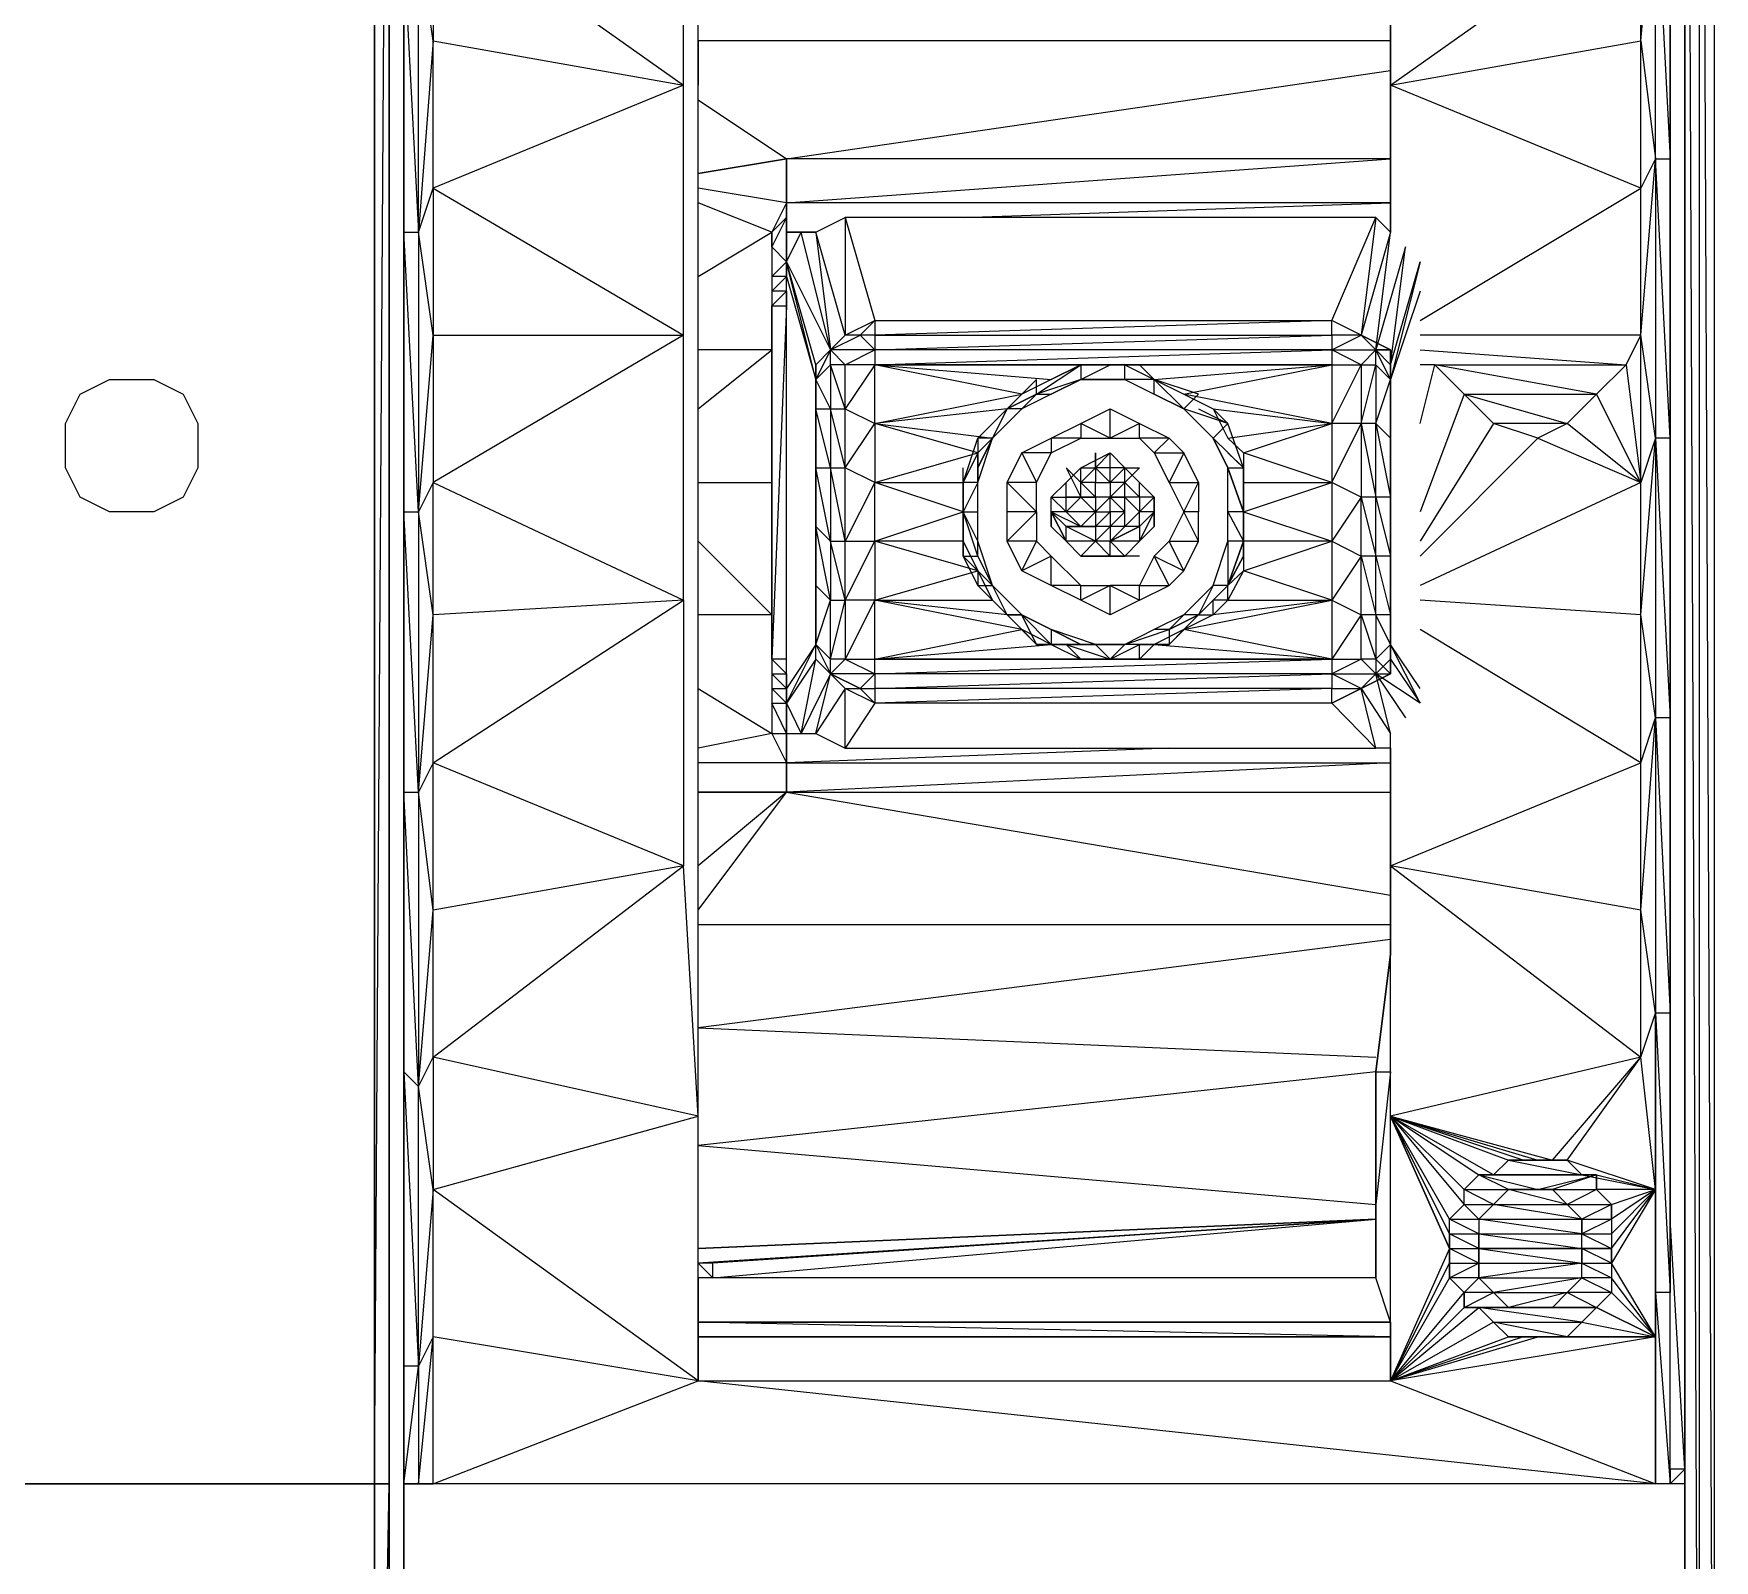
# Model space of a CAD drawing. Extents: x 0 to 106, y 0 to 161.
# Drawn here: x 31.57 to 66.97, y 68.82 to 100.97 of the extents above; entities that cross this region are included whole.
import ezdxf

# ---------------------------------------------------------------- set-up
doc = ezdxf.new("R2010")
doc.units = 0

# ---------------------------------------------------------------- blocks, each defined once
blk = doc.blocks.new('cvs-1')
at = {"flags": 128}
for points in [[(-24259.985, 27738.147), (-24259.676, 27737.837), (-24259.366, 27664.928), (-24259.366, 27737.837), (-24259.056, 27664.928), (-24259.366, 27664.928), (-24259.676, 27664.928), (-24259.676, 27737.837), (-24259.676, 27737.527), (-24259.676, 27737.837), (-24259.985, 27737.837)], [(-24259.676, 27737.837), (-24259.676, 27664.928), (-24259.676, 27737.837)], [(-24287.271, 27730.4), (-24287.271, 27682.007)], [(-24286.342, 27726.354), (-24286.032, 27727.283), (-24286.342, 27730.4), (-24286.342, 27726.354), (-24286.652, 27726.354), (-24286.342, 27720.466), (-24286.342, 27714.579), (-24286.652, 27714.269), (-24286.342, 27708.363), (-24286.342, 27702.476), (-24286.652, 27708.363), (-24286.342, 27708.363), (-24286.342, 27714.579), (-24286.652, 27720.466), (-24286.342, 27720.466)], [(-24260.295, 27727.903), (-24259.985, 27722.016), (-24259.985, 27715.818), (-24260.295, 27715.818), (-24259.985, 27709.913), (-24259.985, 27715.818), (-24260.295, 27722.016), (-24259.985, 27722.016), (-24259.985, 27727.903), (-24259.985, 27730.4), (-24259.985, 27727.903)], [(-24259.985, 27709.913), (-24259.985, 27714.269), (-24259.985, 27715.818), (-24259.985, 27719.537), (-24259.985, 27722.016), (-24259.985, 27724.804), (-24259.985, 27727.903), (-24259.676, 27730.09), (-24259.985, 27724.804), (-24259.985, 27719.537), (-24259.985, 27714.269), (-24259.985, 27708.983), (-24259.985, 27703.716), (-24259.985, 27698.138), (-24259.985, 27703.716), (-24259.985, 27704.025), (-24259.985, 27708.983)], [(-24280.764, 27717.058), (-24286.032, 27715.199), (-24280.764, 27711.462)], [(-24286.342, 27714.579), (-24286.032, 27715.199), (-24286.032, 27712.392), (-24286.342, 27714.579)], [(-24286.652, 27714.269), (-24286.652, 27708.363), (-24286.652, 27703.716), (-24286.652, 27702.476), (-24286.652, 27696.571), (-24286.652, 27698.138), (-24286.652, 27702.476), (-24286.652, 27708.363), (-24286.652, 27708.983)], [(-24286.652, 27712.392), (-24286.652, 27709.913)], [(-24280.454, 27712.392), (-24280.454, 27712.082), (-24280.454, 27711.772), (-24280.454, 27711.462), (-24280.454, 27711.772), (-24280.454, 27712.082)], [(-24278.595, 27709.913), (-24280.454, 27709.603)], [(-24278.595, 27709.913), (-24278.595, 27708.983), (-24278.595, 27709.293)], [(-24259.985, 27704.025), (-24260.295, 27709.913), (-24259.985, 27709.913), (-24259.985, 27704.025)], [(-24278.595, 27708.983), (-24278.905, 27708.363), (-24278.595, 27708.673)], [(-24278.595, 27708.363), (-24278.595, 27708.673), (-24278.595, 27708.983), (-24278.595, 27708.363)], [(-24277.356, 27708.673), (-24276.736, 27706.504), (-24267.112, 27706.504), (-24266.183, 27708.673)], [(-24278.595, 27708.363), (-24277.976, 27708.363)], [(-24278.595, 27707.744), (-24278.905, 27708.054), (-24278.905, 27707.434)], [(-24278.595, 27707.744), (-24278.595, 27707.434), (-24277.976, 27705.265)], [(-24265.873, 27705.575), (-24265.253, 27707.744), (-24265.873, 27705.265), (-24265.873, 27705.575)], [(-24278.595, 27707.434), (-24278.905, 27707.434), (-24278.905, 27707.124)], [(-24278.905, 27707.124), (-24278.905, 27706.814), (-24278.595, 27707.124)], [(-24278.905, 27706.814), (-24278.595, 27707.124)], [(-24278.595, 27707.124), (-24278.595, 27706.814), (-24278.905, 27699.378), (-24278.905, 27706.814), (-24278.595, 27706.814)], [(-24267.112, 27706.504), (-24276.736, 27706.194), (-24267.112, 27706.194)], [(-24267.112, 27706.194), (-24267.112, 27705.885), (-24276.736, 27705.885)], [(-24266.493, 27706.194), (-24265.873, 27705.885), (-24266.183, 27705.885)], [(-24277.666, 27705.575), (-24277.666, 27705.885), (-24277.976, 27705.265)], [(-24267.112, 27705.885), (-24267.112, 27705.575), (-24276.736, 27705.575)], [(-24265.873, 27705.885), (-24265.873, 27705.265), (-24265.873, 27705.575)], [(-24276.736, 27704.335), (-24276.736, 27705.575), (-24277.356, 27704.645)], [(-24271.469, 27705.265), (-24272.398, 27705.265), (-24271.469, 27705.265), (-24271.469, 27705.575), (-24270.849, 27705.265)], [(-24264.943, 27705.575), (-24264.324, 27704.955), (-24261.535, 27704.955)], [(-24293.779, 27703.716), (-24293.779, 27704.335), (-24293.469, 27704.955), (-24292.849, 27705.265), (-24292.229, 27705.265), (-24291.919, 27705.265), (-24291.3, 27704.955), (-24290.99, 27704.335), (-24290.99, 27703.716), (-24290.99, 27703.406), (-24291.3, 27702.786), (-24291.919, 27702.476), (-24292.229, 27702.476), (-24292.849, 27702.476), (-24293.469, 27702.786), (-24293.779, 27703.406)], [(-24292.849, 27702.476), (-24293.469, 27702.786), (-24293.779, 27703.406), (-24293.779, 27703.716), (-24293.779, 27704.335), (-24293.469, 27704.955), (-24292.849, 27705.265), (-24292.229, 27705.265), (-24291.919, 27705.265), (-24291.3, 27704.955), (-24290.99, 27704.335), (-24290.99, 27703.716), (-24290.99, 27703.406), (-24291.3, 27702.786), (-24291.919, 27702.476), (-24292.229, 27702.476)], [(-24277.976, 27705.265), (-24277.976, 27704.645), (-24277.976, 27705.265)], [(-24270.849, 27705.265), (-24271.469, 27705.265), (-24270.849, 27704.955)], [(-24265.873, 27705.265), (-24265.873, 27704.025), (-24266.183, 27704.335), (-24265.873, 27702.786), (-24266.183, 27702.786), (-24265.873, 27701.547), (-24266.183, 27701.547), (-24265.873, 27700.307), (-24266.183, 27700.307), (-24266.183, 27701.547), (-24266.183, 27702.786), (-24266.183, 27704.335)], [(-24273.947, 27704.645), (-24273.328, 27704.955)], [(-24267.112, 27704.335), (-24270.229, 27704.955), (-24269.609, 27704.645)], [(-24277.976, 27704.645), (-24277.976, 27704.025), (-24277.976, 27703.406)], [(-24274.567, 27704.025), (-24273.947, 27704.645), (-24274.257, 27704.025), (-24274.567, 27703.406), (-24274.257, 27704.025)], [(-24273.947, 27704.645), (-24274.257, 27704.025), (-24273.638, 27704.645)], [(-24270.229, 27704.645), (-24269.609, 27704.025), (-24269.3, 27704.335)], [(-24276.736, 27704.335), (-24276.736, 27703.096), (-24277.356, 27703.406)], [(-24271.159, 27704.335), (-24271.778, 27704.025), (-24271.159, 27704.025)], [(-24266.493, 27702.786), (-24267.112, 27703.096), (-24266.493, 27704.335), (-24266.493, 27702.786)], [(-24272.708, 27703.096), (-24272.398, 27703.406), (-24271.778, 27703.716), (-24271.469, 27703.406), (-24271.159, 27703.096), (-24270.849, 27702.786), (-24270.849, 27702.166), (-24271.159, 27701.856), (-24271.469, 27701.547), (-24271.778, 27701.547), (-24272.398, 27701.547), (-24272.708, 27701.856), (-24273.018, 27702.166), (-24273.018, 27702.786)], [(-24272.088, 27703.716), (-24272.088, 27703.406)], [(-24270.539, 27704.025), (-24270.849, 27703.716), (-24270.229, 27703.716)], [(-24270.229, 27703.716), (-24270.539, 27703.096), (-24269.919, 27703.096)], [(-24269.3, 27703.406), (-24269.609, 27704.025), (-24269.3, 27703.406)], [(-24268.971, 27703.406), (-24269.3, 27703.716)], [(-24267.112, 27703.096), (-24268.971, 27703.716), (-24268.971, 27703.096)], [(-24260.295, 27704.025), (-24260.295, 27698.138), (-24260.605, 27700.307)], [(-24260.295, 27691.923), (-24259.985, 27686.035), (-24260.295, 27686.035), (-24259.985, 27682.007), (-24259.985, 27686.035), (-24259.985, 27691.923), (-24259.985, 27698.138), (-24259.985, 27704.025), (-24260.295, 27704.025), (-24259.985, 27698.138), (-24260.295, 27698.138), (-24259.985, 27691.923)], [(-24277.976, 27703.406), (-24277.976, 27703.096), (-24277.976, 27702.166)], [(-24272.398, 27703.096), (-24272.398, 27703.406), (-24272.088, 27703.406), (-24272.398, 27703.096)], [(-24272.088, 27703.406), (-24271.778, 27703.096), (-24271.778, 27703.406), (-24272.088, 27703.406)], [(-24268.971, 27702.476), (-24269.3, 27703.406), (-24268.971, 27702.476)], [(-24277.356, 27700.617), (-24276.736, 27701.856), (-24276.736, 27703.096), (-24277.356, 27701.856), (-24276.736, 27701.856), (-24276.736, 27700.617)], [(-24276.736, 27703.096), (-24274.877, 27703.096), (-24274.877, 27702.476), (-24274.877, 27701.547), (-24274.877, 27701.856), (-24276.736, 27701.856), (-24274.877, 27702.476)], [(-24272.398, 27703.096), (-24272.088, 27702.786), (-24272.088, 27703.096)], [(-24265.873, 27701.547), (-24265.873, 27701.856), (-24265.873, 27703.096), (-24265.873, 27702.786), (-24265.873, 27701.856), (-24265.873, 27700.927), (-24265.873, 27699.687), (-24265.873, 27700.307), (-24265.873, 27700.927)], [(-24273.018, 27702.476), (-24273.018, 27702.786), (-24272.708, 27702.476), (-24273.018, 27702.476)], [(-24272.088, 27702.476), (-24272.088, 27702.166), (-24272.398, 27702.166), (-24272.708, 27702.476), (-24272.708, 27702.786), (-24272.398, 27702.786), (-24272.088, 27702.786)], [(-24272.708, 27702.476), (-24272.398, 27702.786), (-24272.088, 27702.476), (-24272.708, 27702.476)], [(-24272.088, 27702.476), (-24271.778, 27702.476), (-24271.778, 27702.786)], [(-24271.469, 27702.476), (-24271.778, 27702.786)], [(-24271.469, 27702.786), (-24271.778, 27702.786)], [(-24271.469, 27702.166), (-24271.469, 27702.786), (-24271.159, 27702.476), (-24271.469, 27702.166)], [(-24271.159, 27702.786), (-24271.159, 27702.476), (-24270.849, 27702.786), (-24270.849, 27702.476), (-24270.849, 27702.786)], [(-24266.493, 27701.547), (-24266.493, 27702.786), (-24267.112, 27701.856), (-24266.493, 27701.547), (-24267.112, 27700.617), (-24266.493, 27700.307), (-24267.112, 27699.378), (-24266.493, 27699.378), (-24266.493, 27700.307)], [(-24286.652, 27702.476), (-24286.342, 27702.476), (-24286.342, 27696.571)], [(-24274.877, 27702.166), (-24274.877, 27702.476)], [(-24273.018, 27702.166), (-24273.018, 27702.476)], [(-24273.018, 27702.476), (-24272.708, 27701.856)], [(-24272.088, 27702.476), (-24272.398, 27702.166)], [(-24272.088, 27702.166), (-24271.778, 27702.476), (-24271.778, 27702.166)], [(-24271.159, 27701.856), (-24270.849, 27702.476), (-24271.159, 27701.856)], [(-24271.159, 27702.166), (-24271.159, 27701.856), (-24270.849, 27702.476)], [(-24270.849, 27702.166), (-24270.849, 27702.476), (-24270.849, 27702.166)], [(-24268.971, 27701.856), (-24268.971, 27702.476), (-24268.971, 27701.856)], [(-24277.976, 27700.927), (-24277.976, 27701.856), (-24277.976, 27702.166)], [(-24273.018, 27702.166), (-24272.708, 27701.856)], [(-24272.088, 27701.856), (-24272.708, 27702.166), (-24272.088, 27702.166), (-24272.088, 27701.856)], [(-24271.778, 27701.856), (-24272.088, 27701.856), (-24271.778, 27702.166), (-24271.778, 27701.856)], [(-24273.328, 27701.856), (-24273.018, 27701.547), (-24273.638, 27701.237)], [(-24272.398, 27701.547), (-24272.708, 27701.856), (-24272.398, 27701.547), (-24271.778, 27701.547)], [(-24272.088, 27701.856), (-24271.778, 27701.547), (-24271.778, 27701.856)], [(-24271.778, 27701.856), (-24271.469, 27701.547), (-24271.159, 27701.856)], [(-24269.3, 27701.856), (-24269.3, 27700.927), (-24268.971, 27701.856)], [(-24269.3, 27700.927), (-24268.971, 27701.856), (-24268.971, 27701.547)], [(-24274.877, 27701.547), (-24274.567, 27700.927), (-24274.877, 27701.547)], [(-24274.567, 27701.547), (-24274.257, 27700.927)], [(-24274.257, 27700.617), (-24274.567, 27701.237), (-24274.567, 27700.927), (-24274.257, 27700.617)], [(-24273.018, 27701.547), (-24272.398, 27700.927), (-24273.018, 27700.927)], [(-24271.778, 27701.547), (-24271.469, 27701.547)], [(-24268.971, 27701.237), (-24269.3, 27700.617), (-24269.3, 27700.927), (-24268.971, 27701.237)], [(-24277.976, 27700.927), (-24277.976, 27699.687)], [(-24273.638, 27700.307), (-24274.257, 27700.927)], [(-24272.398, 27700.927), (-24271.778, 27700.927), (-24272.398, 27700.617)], [(-24271.159, 27700.617), (-24271.159, 27700.927), (-24271.778, 27700.927)], [(-24269.919, 27700.307), (-24269.609, 27700.617), (-24269.3, 27700.927)], [(-24269.609, 27700.927), (-24269.919, 27700.307), (-24269.3, 27700.927)], [(-24269.919, 27700.307), (-24269.3, 27700.927)], [(-24276.736, 27700.617), (-24277.356, 27699.378), (-24276.736, 27699.378)], [(-24273.947, 27700.307), (-24274.257, 27700.617), (-24273.947, 27700.307)], [(-24273.638, 27700.307), (-24273.947, 27700.307)], [(-24273.638, 27699.997), (-24273.947, 27700.307), (-24273.638, 27699.997)], [(-24273.638, 27700.307), (-24273.018, 27699.997), (-24273.018, 27699.687), (-24273.638, 27700.307)], [(-24270.229, 27700.307), (-24270.539, 27699.997), (-24269.919, 27700.307)], [(-24269.919, 27700.307), (-24270.539, 27699.687)], [(-24270.229, 27699.997), (-24269.919, 27700.307)], [(-24266.183, 27700.307), (-24266.183, 27699.378), (-24265.873, 27699.687)], [(-24273.018, 27699.997), (-24272.398, 27699.687), (-24272.088, 27699.687)], [(-24270.849, 27699.997), (-24271.469, 27699.687), (-24270.539, 27699.997)], [(-24271.469, 27699.687), (-24270.539, 27699.997), (-24270.539, 27699.687), (-24271.469, 27699.687)], [(-24278.595, 27698.448), (-24277.976, 27699.687), (-24278.595, 27698.758)], [(-24277.976, 27699.378), (-24277.976, 27699.687), (-24277.666, 27699.068), (-24277.976, 27699.378)], [(-24277.976, 27699.687), (-24277.666, 27699.068), (-24277.976, 27699.378)], [(-24273.018, 27699.687), (-24272.708, 27699.687), (-24273.328, 27699.687)], [(-24271.778, 27699.378), (-24272.088, 27699.687), (-24271.469, 27699.687)], [(-24270.539, 27699.687), (-24271.159, 27699.687)], [(-24278.595, 27699.068), (-24278.595, 27699.378), (-24278.905, 27699.378)], [(-24278.595, 27698.448), (-24278.285, 27697.81), (-24277.976, 27699.378), (-24278.595, 27698.448)], [(-24277.356, 27699.378), (-24276.736, 27699.068), (-24277.666, 27699.068)], [(-24276.736, 27699.378), (-24267.112, 27699.378), (-24271.778, 27699.378), (-24276.736, 27699.378)], [(-24267.112, 27699.068), (-24276.736, 27699.068), (-24267.112, 27699.378), (-24267.112, 27699.068)], [(-24278.595, 27698.758), (-24278.905, 27699.068), (-24278.595, 27699.068), (-24278.595, 27698.758)], [(-24278.595, 27698.758), (-24278.595, 27698.138)], [(-24278.285, 27697.81), (-24277.976, 27697.81), (-24277.666, 27699.068), (-24278.285, 27697.81)], [(-24277.976, 27697.81), (-24277.356, 27697.5), (-24277.356, 27698.758), (-24277.976, 27697.81)], [(-24277.666, 27699.068), (-24277.046, 27698.758), (-24277.666, 27699.068)], [(-24277.666, 27699.068), (-24277.356, 27698.758), (-24277.666, 27699.068)], [(-24267.112, 27698.758), (-24276.736, 27698.758), (-24267.112, 27699.068), (-24267.112, 27698.758)], [(-24267.112, 27699.068), (-24266.183, 27699.068), (-24266.493, 27698.758), (-24267.112, 27699.068)], [(-24278.595, 27697.81), (-24278.595, 27698.138), (-24278.595, 27697.81)], [(-24260.295, 27698.138), (-24260.295, 27691.923), (-24260.605, 27694.092)], [(-24278.595, 27697.81), (-24278.595, 27697.19)], [(-24278.595, 27697.19), (-24278.595, 27697.81), (-24278.595, 27697.19)], [(-24265.873, 27697.5), (-24265.873, 27695.951), (-24265.873, 27697.5)], [(-24286.652, 27692.852), (-24286.652, 27690.683), (-24286.652, 27696.571)], [(-24286.652, 27696.571), (-24286.342, 27696.571), (-24286.342, 27690.373)], [(-24280.454, 27696.571), (-24278.595, 27696.571)], [(-24265.873, 27695.951), (-24265.873, 27693.162)], [(-24265.873, 27695.021), (-24260.605, 27690.993), (-24260.605, 27694.092)], [(-24266.183, 27690.683), (-24265.873, 27693.162)], [(-24260.295, 27691.923), (-24260.295, 27686.035), (-24260.295, 27688.204)], [(-24286.342, 27690.373), (-24286.032, 27690.993), (-24286.032, 27688.204)], [(-24265.873, 27689.754), (-24262.464, 27688.824), (-24260.605, 27690.993), (-24265.873, 27689.754)], [(-24286.652, 27690.683), (-24286.342, 27684.486), (-24286.342, 27690.373)], [(-24266.183, 27687.894), (-24266.183, 27690.683), (-24265.873, 27690.683)], [(-24265.873, 27689.754), (-24262.774, 27688.824), (-24263.084, 27688.824), (-24265.873, 27689.754)], [(-24265.873, 27689.754), (-24263.394, 27688.824), (-24263.704, 27688.514), (-24265.873, 27689.754)], [(-24265.873, 27689.754), (-24264.014, 27688.514), (-24264.324, 27688.204), (-24265.873, 27689.754)], [(-24265.873, 27689.754), (-24264.324, 27687.894), (-24264.633, 27687.585), (-24265.873, 27689.754)], [(-24265.873, 27689.754), (-24264.633, 27687.275), (-24264.633, 27686.965), (-24265.873, 27689.754)], [(-24264.633, 27686.655), (-24264.633, 27686.965), (-24264.633, 27687.275), (-24264.633, 27687.585), (-24264.324, 27687.894), (-24264.324, 27688.204), (-24264.014, 27688.514), (-24263.704, 27688.514), (-24263.394, 27688.824), (-24263.084, 27688.824), (-24262.774, 27688.824), (-24262.464, 27688.824), (-24262.154, 27688.824), (-24261.845, 27688.514), (-24261.535, 27688.514), (-24261.535, 27688.204), (-24261.225, 27687.894), (-24261.225, 27687.585), (-24261.225, 27687.275), (-24261.225, 27686.965), (-24261.225, 27686.655), (-24261.845, 27686.965), (-24261.845, 27686.655), (-24261.225, 27686.655), (-24261.225, 27686.345), (-24261.225, 27686.035), (-24261.535, 27685.725), (-24261.845, 27685.416), (-24262.154, 27685.106), (-24262.464, 27685.106), (-24262.774, 27685.106), (-24263.084, 27685.106), (-24263.394, 27685.106), (-24263.704, 27685.416), (-24264.014, 27685.725), (-24264.324, 27685.725), (-24264.324, 27686.035), (-24264.633, 27686.345)], [(-24263.394, 27688.824), (-24261.845, 27688.514), (-24262.154, 27688.824), (-24263.084, 27688.824), (-24262.464, 27688.824), (-24262.154, 27688.824)], [(-24262.154, 27688.824), (-24261.845, 27688.514), (-24260.295, 27688.204), (-24262.154, 27688.824)], [(-24264.014, 27688.514), (-24262.774, 27688.204), (-24261.535, 27688.514), (-24264.014, 27688.514)], [(-24266.183, 27686.345), (-24266.183, 27687.894)], [(-24286.652, 27687.585), (-24286.652, 27682.317), (-24286.652, 27684.486)], [(-24280.454, 27686.655), (-24266.183, 27687.585), (-24280.454, 27686.965), (-24266.183, 27687.585)], [(-24261.225, 27686.965), (-24261.845, 27686.965), (-24261.845, 27687.275)], [(-24264.633, 27686.965), (-24264.633, 27686.655), (-24264.014, 27686.655)], [(-24261.845, 27686.655), (-24261.845, 27686.965), (-24264.014, 27686.965), (-24261.845, 27686.655)], [(-24261.845, 27686.965), (-24261.225, 27686.965)], [(-24280.454, 27686.655), (-24280.145, 27686.345), (-24280.145, 27686.655)], [(-24265.873, 27684.176), (-24264.633, 27686.655), (-24264.633, 27686.345), (-24265.873, 27684.176)], [(-24265.873, 27684.176), (-24264.324, 27686.035), (-24264.324, 27685.725), (-24265.873, 27684.176)], [(-24260.295, 27685.106), (-24261.225, 27686.035), (-24261.535, 27685.725)], [(-24260.295, 27686.035), (-24260.295, 27682.007), (-24260.295, 27685.106)], [(-24265.873, 27684.176), (-24264.014, 27685.725), (-24263.704, 27685.416), (-24265.873, 27684.176)], [(-24262.774, 27685.725), (-24261.535, 27685.725)], [(-24265.873, 27685.106), (-24280.454, 27685.416), (-24265.873, 27685.416), (-24265.873, 27685.106)], [(-24260.295, 27685.106), (-24262.154, 27685.106), (-24261.845, 27685.416), (-24260.295, 27685.106)], [(-24286.342, 27684.486), (-24286.342, 27682.007), (-24286.032, 27685.106)], [(-24265.873, 27685.106), (-24280.454, 27685.106)], [(-24265.873, 27684.176), (-24263.394, 27685.106), (-24263.084, 27685.106), (-24265.873, 27684.176)], [(-24286.652, 27684.486), (-24286.652, 27682.007), (-24286.342, 27684.486)], [(-24259.985, 27682.007), (-24259.676, 27682.317), (-24259.985, 27682.317)], [(-24287.271, 27682.007), (-24287.271, 27664.928), (-24286.962, 27682.007)], [(-24286.962, 27682.007), (-24286.962, 27664.928), (-24286.962, 27673.623)], [(-24286.652, 27672.693), (-24286.652, 27682.007)]]:
    blk.add_lwpolyline(points, close=True, dxfattribs=at)
for points in [[(-24259.056, 27664.928), (-24259.056, 27737.837)], [(-24259.676, 27682.007), (-24286.652, 27682.007), (-24286.652, 27682.317), (-24286.652, 27687.585), (-24286.652, 27692.852), (-24286.652, 27698.138), (-24286.652, 27703.716), (-24286.652, 27708.983), (-24286.652, 27714.269), (-24286.652, 27719.537), (-24286.652, 27724.804), (-24286.652, 27730.09), (-24286.652, 27730.4), (-24286.652, 27730.71), (-24286.652, 27737.217)], [(-24287.271, 27682.007), (-24286.962, 27730.4), (-24286.962, 27682.007), (-24286.962, 27730.4), (-24287.271, 27730.4), (-24323.853, 27730.4), (-24323.853, 27713.011), (-24322.614, 27713.011)], [(-24265.873, 27718.917), (-24265.873, 27714.579), (-24265.873, 27714.269), (-24265.873, 27713.631), (-24265.873, 27714.269), (-24265.873, 27714.579), (-24265.873, 27714.269), (-24265.873, 27713.631), (-24265.873, 27713.011), (-24265.873, 27712.702), (-24265.873, 27710.533), (-24265.873, 27708.673), (-24265.873, 27708.363), (-24265.873, 27711.462), (-24265.873, 27717.058), (-24265.873, 27722.325), (-24265.873, 27727.903), (-24265.873, 27726.664)], [(-24265.253, 27706.504), (-24260.605, 27709.293), (-24265.873, 27711.462), (-24260.605, 27715.199), (-24265.873, 27717.058), (-24260.605, 27718.297), (-24265.873, 27722.325), (-24263.084, 27724.804)], [(-24265.873, 27711.462), (-24260.605, 27712.392), (-24260.295, 27709.913), (-24260.295, 27715.818), (-24260.605, 27718.297), (-24260.295, 27722.016), (-24260.605, 27721.396), (-24260.605, 27724.185), (-24262.464, 27723.255), (-24262.464, 27724.804)], [(-24260.295, 27704.025), (-24260.605, 27703.096), (-24260.605, 27706.194), (-24260.605, 27709.293), (-24260.605, 27712.392), (-24260.605, 27715.199), (-24260.605, 27718.297), (-24260.605, 27721.396), (-24265.873, 27722.325)], [(-24280.454, 27712.392), (-24280.454, 27712.702), (-24280.454, 27713.321), (-24280.454, 27718.917), (-24280.454, 27718.607), (-24280.454, 27718.917), (-24280.454, 27719.537), (-24280.454, 27720.466), (-24280.454, 27720.156), (-24280.454, 27718.917), (-24280.454, 27719.227)], [(-24260.605, 27712.392), (-24260.295, 27715.818), (-24260.605, 27715.199)], [(-24265.873, 27712.702), (-24265.873, 27710.533), (-24265.873, 27708.673), (-24265.873, 27708.363)], [(-24286.652, 27712.392), (-24286.652, 27709.913)], [(-24286.032, 27709.293), (-24286.032, 27712.392), (-24286.342, 27708.363)], [(-24286.032, 27712.392), (-24280.764, 27711.462), (-24286.032, 27709.293), (-24280.764, 27706.194), (-24280.764, 27711.462)], [(-24265.873, 27712.392), (-24280.454, 27712.392)], [(-24280.454, 27711.152), (-24278.595, 27709.913), (-24265.873, 27711.772)], [(-24280.454, 27692.542), (-24280.454, 27695.021), (-24280.454, 27697.81), (-24280.454, 27699.378), (-24280.454, 27701.237), (-24280.454, 27703.096), (-24280.454, 27704.645), (-24280.454, 27706.504), (-24280.454, 27708.054), (-24280.454, 27709.603), (-24280.454, 27711.152), (-24280.454, 27711.462)], [(-24274.877, 27708.673), (-24265.873, 27708.983), (-24278.595, 27708.983), (-24265.873, 27709.913), (-24278.595, 27709.913)], [(-24278.595, 27708.983), (-24278.595, 27709.913)], [(-24260.295, 27709.913), (-24260.295, 27704.025), (-24260.605, 27706.194), (-24260.295, 27709.913), (-24260.605, 27709.293)], [(-24286.032, 27697.19), (-24286.032, 27700.307), (-24286.032, 27703.096), (-24286.342, 27702.476), (-24286.032, 27706.194), (-24286.342, 27708.363), (-24286.032, 27709.293), (-24286.032, 27706.194), (-24286.032, 27703.096)], [(-24278.595, 27708.983), (-24280.454, 27709.293)], [(-24280.454, 27707.434), (-24278.905, 27708.363), (-24280.454, 27708.983)], [(-24278.595, 27707.124), (-24278.595, 27707.434), (-24278.595, 27708.054), (-24278.595, 27708.673), (-24278.595, 27709.293), (-24278.595, 27708.983)], [(-24278.595, 27708.983), (-24278.595, 27708.673), (-24278.595, 27708.054), (-24278.595, 27707.744)], [(-24278.595, 27707.744), (-24278.595, 27708.673), (-24278.905, 27708.054), (-24278.905, 27708.363), (-24278.905, 27708.054), (-24278.905, 27707.434), (-24278.905, 27707.124), (-24278.905, 27706.814), (-24278.905, 27699.378), (-24278.905, 27699.068), (-24278.905, 27698.758), (-24278.905, 27698.448), (-24278.905, 27697.81), (-24278.595, 27697.19), (-24278.595, 27696.571), (-24265.873, 27694.402)], [(-24278.595, 27698.758), (-24278.595, 27707.434), (-24278.595, 27707.744), (-24278.285, 27708.363), (-24277.976, 27708.363), (-24277.356, 27708.673), (-24277.356, 27706.194), (-24277.976, 27708.363), (-24277.666, 27705.885), (-24277.976, 27705.575), (-24277.976, 27705.265), (-24277.976, 27705.575), (-24278.595, 27707.744), (-24277.666, 27705.885), (-24278.285, 27708.363)], [(-24265.873, 27708.363), (-24266.183, 27708.673), (-24266.493, 27706.194), (-24267.112, 27706.504)], [(-24278.595, 27707.744), (-24278.595, 27708.054), (-24278.595, 27708.363)], [(-24267.112, 27705.885), (-24266.183, 27705.885), (-24265.873, 27705.575), (-24265.563, 27708.054), (-24266.183, 27705.885), (-24265.873, 27708.363), (-24266.493, 27706.194), (-24267.112, 27706.504)], [(-24278.595, 27707.434), (-24278.595, 27707.744)], [(-24278.595, 27707.124), (-24278.905, 27706.814)], [(-24265.253, 27707.124), (-24265.873, 27705.265), (-24266.183, 27705.885)], [(-24278.595, 27699.068), (-24278.595, 27699.378), (-24278.595, 27706.814)], [(-24277.666, 27705.885), (-24277.046, 27706.194), (-24277.356, 27706.194), (-24277.666, 27705.885), (-24277.046, 27706.194), (-24276.736, 27706.504), (-24276.736, 27706.194), (-24276.736, 27705.885), (-24276.736, 27705.575), (-24277.356, 27705.575)], [(-24276.736, 27705.885), (-24277.046, 27706.194), (-24277.356, 27706.194), (-24276.736, 27706.504)], [(-24271.778, 27663.689), (-24286.342, 27663.689), (-24286.652, 27663.999), (-24286.962, 27664.309), (-24287.271, 27664.618), (-24287.271, 27664.928), (-24287.271, 27682.007), (-24323.853, 27682.007), (-24323.853, 27706.194), (-24325.403, 27706.194)], [(-24323.853, 27706.194), (-24323.853, 27682.007), (-24287.271, 27682.007)], [(-24286.032, 27706.194), (-24280.764, 27706.194), (-24286.032, 27703.096), (-24280.764, 27700.617), (-24280.764, 27706.194)], [(-24276.736, 27706.194), (-24277.046, 27706.194)], [(-24276.736, 27703.096), (-24274.567, 27703.716), (-24276.736, 27704.335), (-24273.638, 27704.955), (-24276.736, 27705.575), (-24271.778, 27705.575), (-24267.112, 27705.575), (-24266.493, 27705.575), (-24266.493, 27704.335), (-24267.112, 27704.335), (-24266.493, 27705.575), (-24266.183, 27705.575), (-24266.183, 27705.885), (-24265.873, 27705.885), (-24266.493, 27706.194), (-24266.183, 27705.885), (-24266.493, 27705.575), (-24267.112, 27705.885), (-24266.493, 27706.194), (-24267.112, 27706.194)], [(-24265.253, 27705.885), (-24260.915, 27705.575), (-24260.605, 27706.194), (-24265.253, 27706.194)], [(-24280.454, 27704.645), (-24278.905, 27705.885), (-24280.454, 27705.885)], [(-24277.976, 27699.687), (-24277.666, 27699.378), (-24277.666, 27700.617), (-24277.356, 27700.617), (-24277.356, 27701.856), (-24277.356, 27703.406), (-24277.356, 27704.645), (-24277.356, 27705.575), (-24276.736, 27705.885), (-24277.666, 27705.885), (-24277.356, 27705.575), (-24277.666, 27705.575), (-24277.666, 27705.885), (-24277.976, 27705.575)], [(-24266.493, 27704.335), (-24266.183, 27705.575), (-24265.873, 27705.265), (-24265.873, 27705.885)], [(-24277.356, 27700.617), (-24277.356, 27699.378), (-24277.666, 27699.378), (-24277.356, 27700.617), (-24277.666, 27701.856), (-24277.356, 27701.856), (-24277.666, 27703.406), (-24277.356, 27703.406), (-24277.666, 27704.645), (-24277.356, 27704.645), (-24277.666, 27705.575), (-24277.666, 27704.645), (-24277.666, 27703.406), (-24277.666, 27701.856), (-24277.976, 27703.406), (-24277.666, 27703.406), (-24277.976, 27704.645), (-24277.666, 27704.645), (-24277.976, 27705.265)], [(-24272.398, 27705.265), (-24271.778, 27705.575), (-24272.398, 27705.575), (-24272.398, 27705.265), (-24273.018, 27704.955), (-24272.398, 27705.265), (-24273.328, 27704.955), (-24272.398, 27705.575), (-24273.018, 27705.265), (-24272.398, 27705.575), (-24276.736, 27705.575), (-24273.018, 27705.265), (-24273.638, 27704.955), (-24273.947, 27704.645), (-24274.257, 27704.335)], [(-24271.159, 27705.575), (-24270.849, 27705.265), (-24267.112, 27705.575), (-24271.159, 27705.575), (-24271.778, 27705.575), (-24272.398, 27705.575)], [(-24270.849, 27705.265), (-24270.229, 27704.955), (-24267.112, 27705.575), (-24267.112, 27704.335)], [(-24266.183, 27705.575), (-24266.183, 27704.335), (-24266.493, 27704.335), (-24266.183, 27702.786), (-24266.493, 27702.786), (-24266.183, 27701.547), (-24266.493, 27701.547), (-24266.183, 27700.307), (-24266.493, 27700.307), (-24266.183, 27699.378), (-24266.493, 27699.378), (-24267.112, 27699.068)], [(-24264.324, 27704.955), (-24264.943, 27705.575), (-24265.253, 27705.575)], [(-24265.253, 27704.335), (-24264.943, 27705.575), (-24260.915, 27705.575)], [(-24264.943, 27705.575), (-24260.915, 27705.575), (-24261.535, 27704.955), (-24262.154, 27704.335), (-24262.774, 27704.025), (-24263.704, 27704.335), (-24264.324, 27704.955)], [(-24261.535, 27704.955), (-24260.915, 27705.575), (-24260.605, 27703.096), (-24261.535, 27704.955), (-24262.154, 27704.335)], [(-24278.595, 27699.378), (-24278.595, 27705.265)], [(-24277.976, 27699.687), (-24277.976, 27700.927), (-24277.976, 27701.856), (-24277.976, 27703.096), (-24277.976, 27704.025), (-24277.976, 27705.265)], [(-24273.328, 27704.955), (-24273.018, 27704.955), (-24273.638, 27704.645), (-24273.328, 27704.955), (-24273.328, 27705.265), (-24273.947, 27704.645)], [(-24270.849, 27705.265), (-24270.229, 27704.645), (-24270.849, 27704.955), (-24270.229, 27704.645), (-24269.919, 27704.955), (-24270.849, 27705.265), (-24270.229, 27704.955)], [(-24265.253, 27698.758), (-24265.873, 27699.687), (-24265.873, 27700.307), (-24265.873, 27701.547), (-24265.873, 27702.786), (-24265.873, 27704.025), (-24265.873, 27705.265), (-24265.873, 27704.025), (-24265.873, 27703.096)], [(-24263.704, 27704.335), (-24264.324, 27704.955), (-24265.253, 27702.476)], [(-24264.324, 27704.955), (-24262.154, 27704.335), (-24263.704, 27704.335)], [(-24274.567, 27701.547), (-24274.567, 27701.856), (-24274.877, 27702.476), (-24274.567, 27702.476), (-24274.567, 27703.406), (-24274.567, 27703.096), (-24274.257, 27704.025), (-24273.947, 27704.645), (-24276.736, 27704.335), (-24274.257, 27704.025), (-24274.567, 27703.716), (-24274.877, 27703.096), (-24274.877, 27702.476), (-24274.877, 27701.856), (-24274.567, 27701.237), (-24274.257, 27700.617), (-24274.567, 27700.927), (-24274.877, 27701.547), (-24274.877, 27702.476), (-24274.877, 27703.096), (-24274.877, 27703.406)], [(-24271.159, 27700.617), (-24271.778, 27700.307), (-24272.398, 27700.617), (-24273.018, 27700.927), (-24273.638, 27701.237), (-24273.947, 27701.856), (-24273.947, 27702.476), (-24273.947, 27703.096), (-24273.638, 27703.716), (-24273.018, 27704.025), (-24272.398, 27704.335), (-24271.778, 27704.645), (-24271.159, 27704.335)], [(-24271.778, 27704.025), (-24271.778, 27704.645)], [(-24270.229, 27700.307), (-24269.609, 27700.927), (-24269.3, 27701.856), (-24269.3, 27702.476), (-24269.3, 27703.406), (-24269.609, 27704.025), (-24270.229, 27704.645)], [(-24269.919, 27704.645), (-24269.3, 27704.335), (-24269.609, 27704.645), (-24269.3, 27704.025), (-24267.112, 27704.335)], [(-24273.328, 27702.476), (-24273.328, 27701.856), (-24273.947, 27701.856), (-24273.328, 27702.476), (-24273.328, 27703.096), (-24273.018, 27703.716), (-24272.398, 27704.025), (-24271.778, 27704.025), (-24272.398, 27704.335), (-24272.398, 27704.025), (-24273.018, 27704.025), (-24273.018, 27703.716), (-24273.638, 27703.716), (-24273.328, 27703.096), (-24273.947, 27703.096), (-24273.328, 27702.476), (-24273.947, 27702.476)], [(-24271.159, 27704.335), (-24270.539, 27704.025), (-24271.159, 27704.025), (-24270.849, 27703.716), (-24270.539, 27703.096), (-24270.229, 27702.476), (-24270.539, 27701.856), (-24270.849, 27701.547), (-24271.159, 27700.927), (-24270.539, 27700.927), (-24270.849, 27701.547), (-24270.229, 27701.237), (-24270.539, 27701.856), (-24269.919, 27701.856), (-24270.229, 27702.476), (-24269.919, 27703.096), (-24269.919, 27702.476)], [(-24269.3, 27704.025), (-24268.971, 27703.716), (-24267.112, 27704.335), (-24267.112, 27703.096)], [(-24268.971, 27703.406), (-24269.3, 27704.335)], [(-24265.253, 27701.547), (-24262.774, 27704.025), (-24260.605, 27703.096), (-24262.154, 27704.335), (-24262.774, 27704.025), (-24263.704, 27704.335), (-24265.253, 27701.856)], [(-24274.567, 27704.025), (-24274.567, 27703.096), (-24274.877, 27703.096), (-24274.567, 27704.025), (-24274.567, 27703.406), (-24274.567, 27703.716)], [(-24271.778, 27703.096), (-24271.778, 27703.406), (-24271.778, 27703.716), (-24272.088, 27703.406)], [(-24268.971, 27702.476), (-24269.3, 27703.406), (-24268.971, 27703.406), (-24269.609, 27704.025)], [(-24271.778, 27701.856), (-24271.159, 27702.166), (-24271.778, 27701.856), (-24271.469, 27702.166), (-24271.778, 27702.166), (-24271.469, 27702.476), (-24271.778, 27702.476), (-24271.778, 27702.786), (-24272.088, 27702.786), (-24272.398, 27702.786), (-24272.398, 27703.096), (-24272.708, 27703.406), (-24272.398, 27702.786), (-24272.708, 27702.786), (-24272.708, 27703.096)], [(-24272.088, 27703.406), (-24272.088, 27703.096), (-24271.778, 27703.096), (-24271.778, 27702.786), (-24271.469, 27703.096), (-24271.778, 27703.096), (-24271.469, 27703.406), (-24271.778, 27703.406)], [(-24271.159, 27702.786), (-24271.469, 27702.786), (-24271.469, 27703.096), (-24271.469, 27703.406), (-24271.159, 27703.406), (-24271.469, 27703.096), (-24271.159, 27702.786), (-24271.159, 27703.096)], [(-24268.971, 27701.547), (-24268.971, 27702.476), (-24268.971, 27703.406)], [(-24280.454, 27703.096), (-24278.905, 27703.096)], [(-24273.018, 27699.687), (-24273.638, 27699.997), (-24273.947, 27700.307), (-24276.736, 27700.617), (-24274.257, 27700.617), (-24273.947, 27700.307), (-24274.257, 27700.617), (-24273.947, 27700.307), (-24274.257, 27700.927), (-24274.567, 27701.856), (-24274.567, 27702.476), (-24274.567, 27703.096), (-24274.877, 27702.476), (-24274.877, 27701.547), (-24274.567, 27700.927), (-24273.947, 27700.307), (-24274.257, 27700.617)], [(-24274.567, 27700.927), (-24274.257, 27700.927), (-24274.877, 27701.547), (-24274.567, 27701.547), (-24274.877, 27702.476), (-24274.877, 27703.096)], [(-24268.971, 27702.166), (-24268.971, 27702.476), (-24268.971, 27703.096), (-24268.971, 27702.476), (-24268.971, 27701.856), (-24268.971, 27702.476), (-24269.3, 27702.476), (-24268.971, 27701.856), (-24269.3, 27700.927)], [(-24268.971, 27703.096), (-24268.971, 27702.476), (-24267.112, 27703.096), (-24267.112, 27701.856)], [(-24260.605, 27700.307), (-24260.605, 27703.096), (-24265.253, 27700.927)], [(-24273.018, 27702.786), (-24272.708, 27702.786)], [(-24273.018, 27702.166), (-24273.018, 27702.786)], [(-24272.398, 27702.786), (-24272.088, 27702.786), (-24272.088, 27702.476)], [(-24271.159, 27702.166), (-24271.469, 27702.166), (-24271.469, 27702.476), (-24271.469, 27702.786), (-24271.778, 27702.786)], [(-24270.849, 27702.786), (-24270.849, 27702.166), (-24271.159, 27701.856), (-24271.469, 27701.547), (-24271.778, 27701.547)], [(-24271.159, 27702.476), (-24271.469, 27702.786)], [(-24286.032, 27690.993), (-24286.032, 27694.092), (-24286.032, 27697.19), (-24286.342, 27696.571), (-24286.032, 27700.307), (-24286.342, 27702.476)], [(-24272.708, 27701.856), (-24272.708, 27702.166), (-24273.018, 27702.476), (-24272.398, 27702.166), (-24272.708, 27702.166)], [(-24271.159, 27702.166), (-24271.159, 27702.476)], [(-24270.849, 27702.476), (-24271.159, 27702.476)], [(-24271.159, 27700.617), (-24270.539, 27700.927), (-24270.229, 27701.237), (-24269.919, 27701.856), (-24269.919, 27702.476), (-24270.229, 27702.476)], [(-24269.919, 27700.307), (-24269.3, 27700.927), (-24268.971, 27701.547), (-24268.971, 27701.856), (-24268.971, 27702.476), (-24267.112, 27701.856), (-24268.971, 27701.856), (-24268.971, 27701.237), (-24267.112, 27701.856), (-24267.112, 27700.617), (-24268.971, 27701.237), (-24269.3, 27700.617), (-24269.609, 27700.617)], [(-24277.976, 27699.687), (-24277.666, 27700.617), (-24277.976, 27702.166), (-24277.666, 27701.856), (-24277.666, 27700.617), (-24277.976, 27700.927)], [(-24272.088, 27701.547), (-24272.398, 27701.547), (-24272.708, 27701.856), (-24273.018, 27702.166)], [(-24271.159, 27701.547), (-24271.469, 27701.547), (-24271.159, 27701.856), (-24270.849, 27702.166)], [(-24280.454, 27701.856), (-24278.905, 27700.307), (-24280.454, 27700.307)], [(-24274.567, 27701.237), (-24274.567, 27700.927), (-24274.257, 27700.617), (-24273.947, 27700.307), (-24273.638, 27699.997), (-24273.328, 27699.687), (-24273.018, 27699.687), (-24272.708, 27699.687), (-24272.398, 27699.378), (-24271.778, 27699.378), (-24271.159, 27699.378), (-24270.849, 27699.687), (-24267.112, 27699.378), (-24271.159, 27699.378), (-24271.778, 27699.378), (-24272.398, 27699.378), (-24276.736, 27699.378), (-24273.638, 27699.997), (-24276.736, 27700.617), (-24274.567, 27701.237), (-24276.736, 27701.856)], [(-24271.778, 27701.547), (-24272.398, 27701.547), (-24272.708, 27701.856)], [(-24272.398, 27701.547), (-24272.088, 27701.856), (-24272.708, 27701.856)], [(-24272.088, 27701.856), (-24272.708, 27701.856)], [(-24280.454, 27697.81), (-24280.454, 27699.378), (-24280.454, 27701.237)], [(-24269.3, 27700.617), (-24269.3, 27700.927), (-24268.971, 27701.237)], [(-24273.947, 27700.307), (-24274.257, 27700.927)], [(-24271.778, 27700.307), (-24271.778, 27700.927)], [(-24280.764, 27700.617), (-24280.764, 27695.021), (-24286.032, 27697.19), (-24280.764, 27700.617), (-24286.032, 27700.307)], [(-24271.159, 27699.378), (-24271.159, 27699.687), (-24270.849, 27699.687), (-24270.539, 27699.687), (-24270.229, 27699.997), (-24269.919, 27700.307), (-24270.229, 27699.997), (-24269.919, 27700.307), (-24269.609, 27700.307), (-24269.3, 27700.617), (-24267.112, 27700.617), (-24269.609, 27700.307), (-24270.229, 27699.997), (-24267.112, 27700.617), (-24267.112, 27699.378), (-24270.229, 27699.997), (-24270.849, 27699.687)], [(-24269.609, 27700.307), (-24269.609, 27700.617), (-24269.919, 27700.307)], [(-24265.873, 27695.021), (-24260.605, 27697.19), (-24260.605, 27700.307), (-24265.253, 27700.617)], [(-24269.919, 27700.307), (-24270.229, 27700.307), (-24270.849, 27699.997), (-24271.469, 27699.687), (-24272.398, 27699.687), (-24273.018, 27699.997), (-24273.638, 27700.307), (-24273.947, 27700.307), (-24273.328, 27699.687), (-24273.638, 27700.307)], [(-24269.919, 27700.307), (-24270.539, 27699.997)], [(-24270.539, 27699.687), (-24269.919, 27700.307)], [(-24260.605, 27694.092), (-24260.605, 27697.19), (-24265.253, 27699.997)], [(-24265.873, 27697.5), (-24266.183, 27697.5), (-24267.112, 27698.448), (-24267.112, 27698.758), (-24276.736, 27698.448), (-24277.356, 27698.758), (-24277.046, 27698.758), (-24276.736, 27699.068), (-24276.736, 27699.378), (-24273.018, 27699.687), (-24272.398, 27699.378)], [(-24273.018, 27699.687), (-24272.088, 27699.687), (-24272.708, 27699.687), (-24271.778, 27699.378)], [(-24271.778, 27699.378), (-24271.159, 27699.687), (-24271.469, 27699.687)], [(-24267.112, 27698.758), (-24266.493, 27698.758), (-24267.112, 27698.448), (-24266.493, 27698.758), (-24266.183, 27699.068), (-24265.873, 27699.068), (-24266.183, 27699.378), (-24265.873, 27699.687)], [(-24266.183, 27699.378), (-24266.183, 27699.068), (-24265.873, 27699.068), (-24266.493, 27698.758), (-24265.873, 27699.068), (-24265.873, 27699.687), (-24265.873, 27699.378)], [(-24265.253, 27698.448), (-24265.873, 27699.687), (-24265.873, 27699.378), (-24265.253, 27698.448), (-24266.183, 27699.068)], [(-24278.595, 27698.758), (-24278.595, 27699.068), (-24278.905, 27699.378), (-24278.905, 27699.068), (-24278.905, 27698.758), (-24278.595, 27698.758), (-24278.595, 27698.448), (-24278.905, 27698.758), (-24278.905, 27698.448), (-24278.595, 27698.448), (-24278.595, 27697.81), (-24278.905, 27698.448), (-24278.905, 27697.81), (-24278.595, 27697.81), (-24278.285, 27697.81)], [(-24277.666, 27699.068), (-24277.666, 27699.378)], [(-24266.493, 27699.378), (-24266.183, 27699.068), (-24265.873, 27699.378), (-24265.873, 27699.068)], [(-24280.454, 27698.758), (-24278.905, 27697.81), (-24280.454, 27697.5)], [(-24267.112, 27698.448), (-24276.736, 27698.448), (-24277.356, 27697.5), (-24266.183, 27697.5), (-24266.493, 27698.758), (-24265.873, 27697.81), (-24266.183, 27699.068), (-24265.563, 27698.138)], [(-24277.356, 27698.758), (-24277.046, 27698.758)], [(-24276.736, 27699.068), (-24276.736, 27698.758), (-24276.736, 27698.448), (-24277.046, 27698.758), (-24276.736, 27698.758)], [(-24278.595, 27697.81), (-24278.595, 27698.448), (-24278.595, 27698.138), (-24278.595, 27697.81), (-24278.595, 27696.88), (-24278.595, 27697.19), (-24278.595, 27696.571), (-24278.595, 27696.88), (-24278.595, 27697.19)], [(-24278.595, 27698.138), (-24278.595, 27698.448)], [(-24260.605, 27697.19), (-24260.295, 27698.138)], [(-24259.985, 27682.317), (-24259.985, 27687.585), (-24259.985, 27692.852), (-24259.985, 27698.138), (-24259.985, 27692.852), (-24259.985, 27691.923), (-24259.985, 27687.585), (-24259.985, 27686.035)], [(-24265.873, 27685.106), (-24265.873, 27684.176), (-24265.873, 27689.754), (-24265.873, 27695.021), (-24265.873, 27697.81)], [(-24270.539, 27697.5), (-24278.595, 27697.19), (-24265.873, 27697.19), (-24278.595, 27696.571), (-24265.873, 27696.571)], [(-24265.873, 27697.5), (-24265.873, 27695.951), (-24265.873, 27693.162), (-24266.183, 27690.683), (-24266.183, 27687.894)], [(-24278.595, 27696.571), (-24278.595, 27697.19), (-24280.454, 27697.19)], [(-24286.342, 27690.373), (-24286.032, 27694.092), (-24286.342, 27696.571)], [(-24280.454, 27694.092), (-24278.595, 27696.571), (-24280.454, 27695.021)], [(-24259.985, 27682.007), (-24260.295, 27682.007), (-24280.454, 27684.176), (-24286.032, 27688.204), (-24280.454, 27689.754), (-24286.032, 27690.993), (-24280.764, 27695.021), (-24286.032, 27694.092)], [(-24280.454, 27684.176), (-24280.454, 27689.754), (-24280.764, 27695.021)], [(-24265.873, 27693.782), (-24280.454, 27693.782)], [(-24265.873, 27693.472), (-24280.454, 27691.613), (-24266.183, 27690.993)], [(-24265.873, 27690.683), (-24265.873, 27693.162)], [(-24265.873, 27685.416), (-24280.454, 27685.416), (-24265.873, 27685.416), (-24266.183, 27686.345), (-24280.454, 27686.345), (-24280.454, 27687.585), (-24280.454, 27690.063), (-24280.454, 27692.542)], [(-24261.845, 27688.514), (-24261.535, 27688.514), (-24260.295, 27688.204), (-24260.605, 27690.993), (-24260.295, 27691.923)], [(-24262.774, 27688.824), (-24262.464, 27688.824), (-24262.154, 27688.824), (-24260.605, 27690.993)], [(-24286.652, 27687.585), (-24286.652, 27690.683), (-24286.652, 27684.486)], [(-24266.183, 27690.683), (-24280.454, 27689.134), (-24266.183, 27687.894)], [(-24265.873, 27689.754), (-24264.633, 27686.965), (-24265.873, 27684.176), (-24262.774, 27685.106), (-24260.295, 27685.106), (-24262.464, 27685.106), (-24262.774, 27685.106), (-24263.084, 27685.106)], [(-24263.394, 27688.824), (-24263.084, 27688.824)], [(-24264.633, 27686.965), (-24264.014, 27686.965), (-24264.633, 27687.275), (-24264.014, 27687.275), (-24264.633, 27687.585), (-24264.014, 27687.585), (-24264.324, 27687.894), (-24263.704, 27687.894), (-24264.324, 27688.204), (-24263.394, 27688.204), (-24264.014, 27688.514)], [(-24264.014, 27688.514), (-24263.704, 27688.514)], [(-24261.845, 27688.514), (-24263.704, 27688.514), (-24261.535, 27688.514), (-24262.464, 27688.204), (-24261.535, 27688.204), (-24262.154, 27687.894), (-24261.225, 27687.894), (-24261.845, 27687.585), (-24261.225, 27687.585), (-24261.845, 27687.275)], [(-24261.535, 27688.204), (-24261.225, 27687.894), (-24260.295, 27688.204), (-24261.535, 27688.204), (-24261.535, 27688.514)], [(-24286.032, 27682.007), (-24286.032, 27685.106), (-24286.032, 27688.204), (-24286.342, 27684.486)], [(-24264.324, 27687.894), (-24264.324, 27688.204)], [(-24262.464, 27688.204), (-24263.394, 27688.204), (-24262.774, 27688.204), (-24262.464, 27688.204), (-24262.154, 27687.894), (-24263.394, 27688.204), (-24263.704, 27687.894), (-24262.154, 27687.894), (-24261.845, 27687.585), (-24263.704, 27687.894), (-24264.014, 27687.585), (-24261.845, 27687.585), (-24261.845, 27687.275), (-24264.014, 27687.585), (-24264.014, 27687.275), (-24261.845, 27687.275), (-24261.845, 27687.585), (-24262.154, 27687.894), (-24262.464, 27688.204), (-24262.774, 27688.204), (-24263.394, 27688.204), (-24263.704, 27687.894), (-24264.014, 27687.585), (-24264.014, 27687.275), (-24264.014, 27686.965), (-24264.014, 27686.655), (-24264.014, 27686.345), (-24263.704, 27686.035), (-24263.394, 27685.725), (-24262.774, 27685.725), (-24262.464, 27685.725), (-24262.154, 27686.035), (-24261.845, 27686.345), (-24261.845, 27686.655), (-24261.845, 27686.965), (-24261.845, 27687.275), (-24261.225, 27687.275)], [(-24261.225, 27687.275), (-24261.225, 27686.965), (-24260.295, 27688.204), (-24260.295, 27685.106), (-24261.225, 27686.655), (-24261.225, 27686.345)], [(-24261.225, 27687.585), (-24261.225, 27687.275), (-24260.295, 27688.204), (-24261.225, 27687.585), (-24261.225, 27687.894)], [(-24260.295, 27688.204), (-24261.225, 27686.655), (-24261.225, 27686.965)], [(-24266.183, 27687.894), (-24266.183, 27686.345)], [(-24280.454, 27686.655), (-24266.183, 27687.585)], [(-24279.525, 27686.345), (-24280.145, 27686.345), (-24266.183, 27687.585), (-24280.145, 27686.655), (-24280.454, 27686.655)], [(-24264.633, 27687.275), (-24264.633, 27687.585)], [(-24259.676, 27682.317), (-24259.985, 27687.585)], [(-24264.633, 27687.275), (-24264.633, 27686.965), (-24264.014, 27686.965)], [(-24262.464, 27685.725), (-24262.774, 27685.725), (-24263.394, 27685.725), (-24262.464, 27685.725), (-24262.154, 27686.035), (-24263.394, 27685.725), (-24263.704, 27686.035), (-24262.154, 27686.035), (-24261.845, 27686.345), (-24263.704, 27686.035), (-24264.014, 27686.345), (-24261.845, 27686.345), (-24261.845, 27686.655), (-24264.014, 27686.345), (-24264.014, 27686.655), (-24264.014, 27686.965), (-24261.845, 27686.965), (-24264.014, 27686.965), (-24264.014, 27687.275), (-24261.845, 27686.965), (-24261.845, 27687.275)], [(-24264.633, 27686.655), (-24264.633, 27686.965)], [(-24280.454, 27686.345), (-24280.454, 27685.416), (-24280.454, 27685.106), (-24280.454, 27684.176), (-24265.873, 27684.176), (-24260.295, 27682.007), (-24260.295, 27685.106), (-24265.873, 27684.176)], [(-24264.324, 27685.725), (-24263.704, 27686.035), (-24264.324, 27686.035), (-24264.014, 27686.345), (-24264.633, 27686.345), (-24264.014, 27686.655), (-24261.845, 27686.655)], [(-24264.324, 27686.035), (-24264.633, 27686.345)], [(-24261.845, 27686.655), (-24261.225, 27686.345), (-24261.845, 27686.345), (-24261.225, 27686.035), (-24262.154, 27686.035), (-24261.535, 27685.725), (-24262.464, 27685.725)], [(-24260.295, 27685.106), (-24261.225, 27686.345), (-24261.225, 27686.035)], [(-24259.985, 27682.317), (-24259.985, 27686.035)], [(-24264.014, 27685.725), (-24264.324, 27685.725)], [(-24264.014, 27685.725), (-24262.774, 27685.725), (-24264.324, 27685.725), (-24263.394, 27685.725)], [(-24263.084, 27685.106), (-24262.464, 27685.106), (-24263.394, 27685.106), (-24262.154, 27685.106), (-24263.704, 27685.416), (-24261.845, 27685.416), (-24264.014, 27685.725), (-24261.535, 27685.725)], [(-24260.295, 27685.106), (-24261.535, 27685.725), (-24261.845, 27685.416)], [(-24263.394, 27685.106), (-24263.704, 27685.416)], [(-24286.652, 27682.317), (-24286.652, 27682.007), (-24286.342, 27682.007), (-24286.032, 27682.007), (-24280.454, 27684.176), (-24286.032, 27685.106)], [(-24262.154, 27685.106), (-24262.464, 27685.106)], [(-24287.271, 27682.007), (-24286.962, 27682.007)], [(-24259.676, 27672.693), (-24259.676, 27682.007), (-24286.652, 27682.007)], [(-24259.676, 27672.693), (-24259.676, 27682.007)]]:
    blk.add_lwpolyline(points, dxfattribs=at)

msp = doc.modelspace()

# ---------------------------------------------------------------- block references
msp.add_blockref('cvs-1', (24326.022, -27611.578))

doc.saveas('drawing.dxf')
